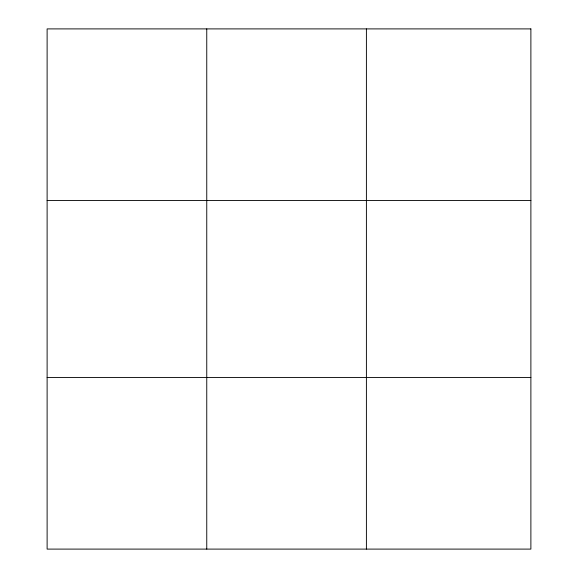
<?xml version="1.0" encoding="UTF-8"?>
<svg xmlns="http://www.w3.org/2000/svg" width="578" height="578" viewBox="0 0 578 578"><rect width="100%" height="100%" fill="white"/><g stroke="black" fill="none" stroke-linecap="round" stroke-linejoin="round"><path stroke-width="0.87" d="M206.758 549.1L206.758 28.9M366.401 549.1L366.401 28.9M47.114 200.566L530.886 200.566M47.114 377.434L530.886 377.434M530.886 28.9L530.886 549.1L47.114 549.1L47.114 28.9L530.886 28.9"/></g></svg>
